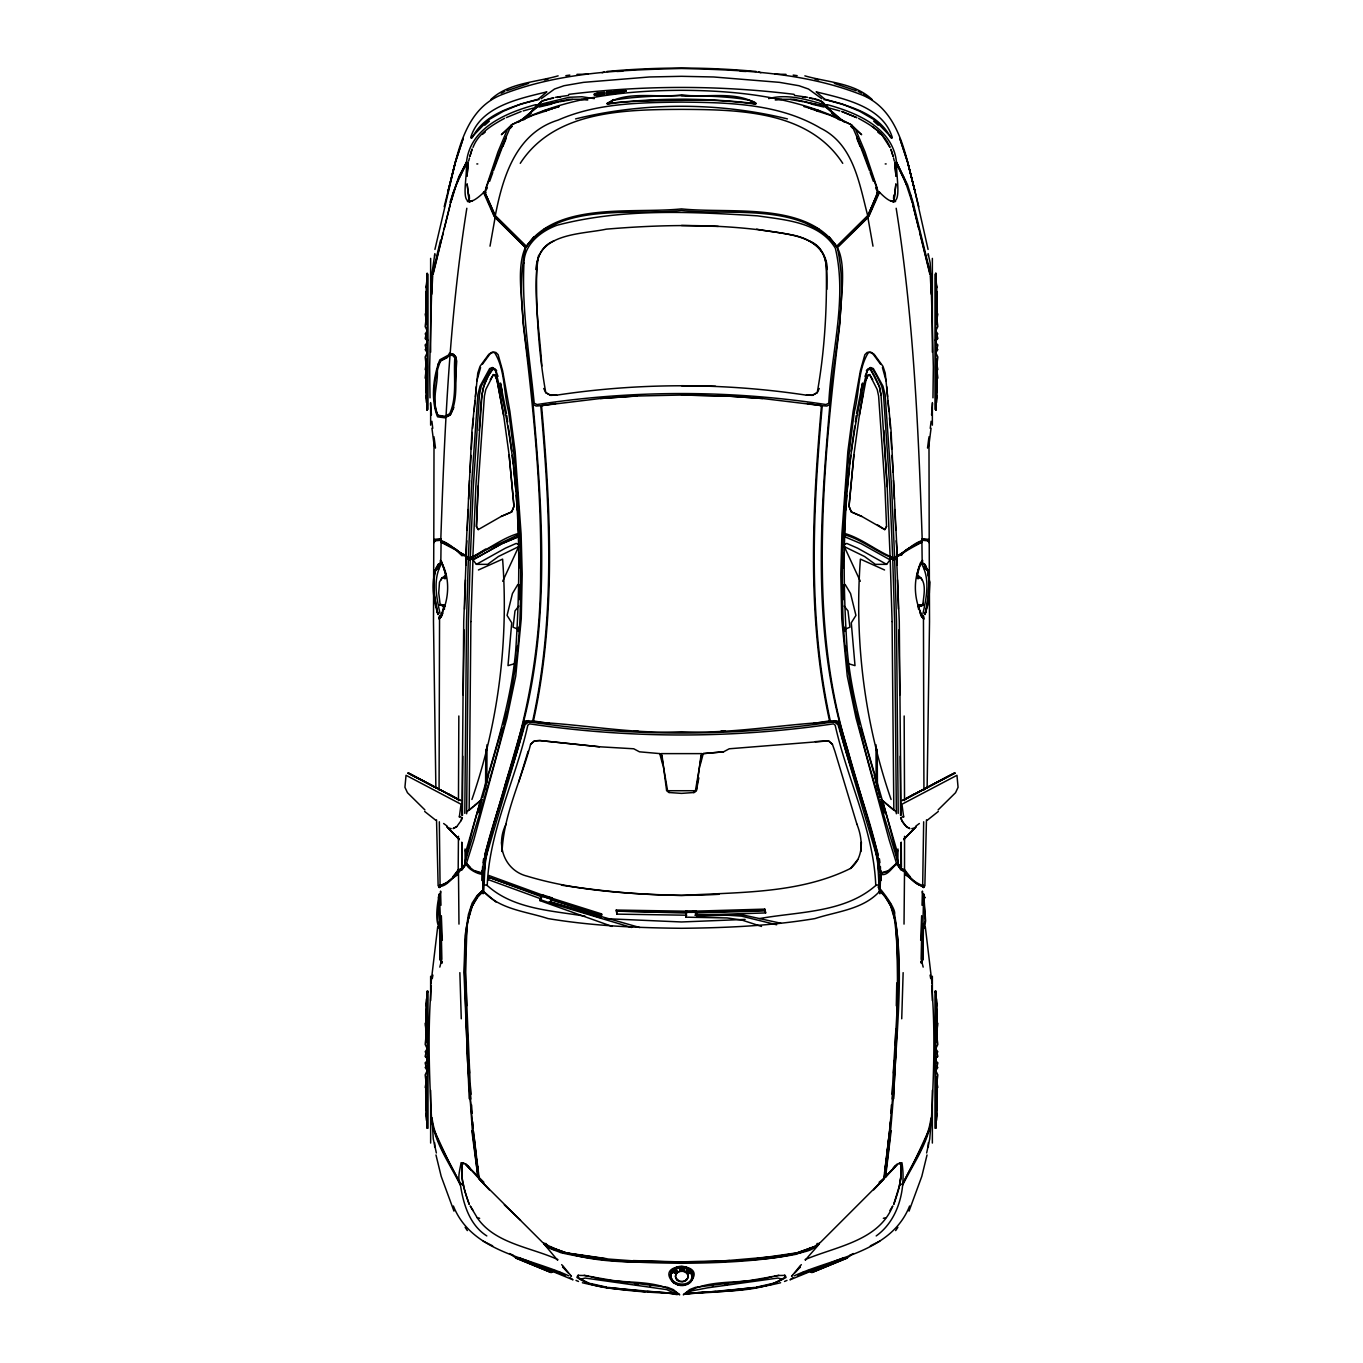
<?xml version="1.0" encoding="UTF-8"?>
<svg xmlns="http://www.w3.org/2000/svg" width="1363" height="1363" viewBox="0 0 1363 1363"><rect width="100%" height="100%" fill="white"/><g stroke="black" fill="none" stroke-linecap="round" stroke-linejoin="round"><path stroke-width="1.5" d="M427.164 338.314L427.164 410.331L427.164 407.06M427.164 345.231L427.164 283.862M427.164 279.466L427.164 273.333L427.164 276.178M427.164 1056.206L427.164 1128.223L427.164 1127.286M427.164 1063.106L427.164 1001.737M427.164 997.358L427.164 991.208L427.164 994.053M427.999 274.167C427.999 314.154 427.999 369.697 427.999 409.377M427.999 992.043L428.016 991.088L428.016 1128.24M597.522 94.831L597.505 94.081C590.23 96.637 598.442 92.752 601.628 93.655L601.611 92.752L597.284 93.195L597.352 94.78L601.73 94.388L601.611 92.752M904.555 836.303L904.521 869.73C907.264 876.801 915.306 882.713 922.564 885.575C920.809 887.364 926.925 886.563 923.262 885.269M935.001 409.377C935.001 369.237 935.001 314.308 935.001 274.167M935.836 288.939L935.836 279.636M935.836 1127.099L935.836 1121.953M935.836 1121.8L935.836 1056.206M935.836 1006.831L935.836 991.088L935.836 997.358M935.836 399.768L935.836 410.331L935.836 338.314M935.836 283.76L935.836 273.213L935.836 279.466M935.836 1127.286L935.836 1128.223L935.836 1125.259M427.249 337.922L427.249 345.623L427.283 340.682L426.227 339.762L427.812 340.188L425.12 338.603L425.955 335.145M434.03 436.807L433.792 541.554L434.627 539.339L440.709 538.777M440.01 929.362L440.181 959.535L439.414 895.304C437.864 899.069 434.013 922.87 440.198 928.612L439.278 894.111L439.073 901.948M609.363 91.764C615.923 91.185 609.942 91.985 610.811 93.127C605.121 97.386 606.484 88.748 609.278 92.854M674.992 1268.357C681.176 1263.109 695.113 1268.493 692.046 1277.761C696.169 1263.007 666.848 1263.058 670.954 1277.761C667.683 1265.971 687.906 1262.785 692.046 1272.684A10.291 8.348 0.1 0 1 692.046 1278.017M690.462 1270.009L684.925 1267.147M776.654 924.778L741.54 916.14L726.803 915.152L696.68 916.328L696.289 910.808L685.879 910.944L685.998 917.18L727.109 917.929L741.864 920.059L761.525 926.448M426.142 315.637L426.875 298.923L425.716 324.701M425.716 1038.538L426.875 1016.798L425.716 1042.576M458.462 800.677L458.837 715.984M462.739 756.209L462.449 815.5M483.644 892.765L485.364 859.167L524.942 724.826L528.793 721.76C629.825 736.804 733.175 736.804 834.207 721.76L838.058 724.826L877.636 859.167L879.356 892.765M597.284 93.979L601.611 93.519M594.37 95.444L594.353 94.064L601.611 93.297L601.73 94.388M678.093 1266.891L674.992 1268.101L670.954 1272.684M936.858 367.908L936.125 384.622L937.284 358.844M936.858 1085.783L936.125 1102.514L937.284 1076.736M426.142 1033.529L426.415 1022.369M466.385 855.487L466.419 851.313M466.64 813.762L468.378 621.545L470.235 559.75L472.995 558.932L465.686 556.325L471.956 430.384L477.783 373.07L480.032 366.323L488.84 354.278L491.839 352.336L494.565 352.54C505.281 369.407 503.475 392.34 508.552 411.387C518.281 479.98 522.472 549.459 519.95 618.717C516.27 702.814 488.329 783.282 464.749 863.324L466.333 863.835L473.813 839.949L506.951 718.097L515.742 676.065L521.262 618.717L522.199 574.113L521.109 534.057L515.146 451.46L509.881 411.302L502.64 370.855L498.142 354.704L495.859 352.421L492.997 352.182L490.067 353.852L482.502 364.125M483.115 891.709C483.184 833.509 511.841 780.079 524.193 723.992L525.862 721.913C577.06 722.986 629.467 734.436 681.5 731.727C734.299 734.231 787.337 723.191 839.387 721.64L878.351 855.01M486.812 782.788L487.017 744.726M631.614 927.487L550.413 903.158L551.879 897.791L541.997 894.741L540.004 899.546L540.021 900.653L612.106 926.431M923.927 790.097L923.45 616.076M452.823 876.801L457.832 870.446L462.227 868.913L461.767 842.164M461.972 815.347L463.727 621.545L466.828 540.77M462.244 842.981L462.057 868.367L458.479 869.73L453.129 877.448L446.434 882.798L440.436 885.575C442.191 887.364 436.075 886.563 439.738 885.269M485.535 789.501L485.841 749.258M604.695 93.877C584.966 95.189 604.746 97.216 604.644 92.599C602.48 91.713 588.492 94.354 597.352 94.78M910.177 876.801L905.168 870.446L900.773 868.913L901.42 866.919L897.859 863.648L897.961 848.979M898.2 813.353L896.496 621.545L894.69 559.682L890.005 558.932L897.314 556.325L891.044 430.384L885.217 373.07L882.968 366.323L874.16 354.278L871.161 352.336L868.435 352.54C857.719 369.407 859.525 392.34 854.448 411.387C844.719 479.98 840.528 549.459 843.05 618.717C846.73 702.814 874.671 783.282 898.251 863.324L896.667 863.835L889.187 839.949L856.049 718.097L847.258 676.065L841.738 618.717L840.801 574.113L841.891 534.057L847.854 451.46L853.119 411.302L860.36 370.855L864.858 354.704L867.141 352.421L870.003 352.182L872.933 353.852L880.498 364.125M426.636 395.696L427.096 406.975L426.261 395.73M426.636 1113.571L427.096 1124.85L426.261 1113.605M688.945 1271.849L686.594 1272.02L688.536 1269.737M904.027 924.114L904.521 871.417L900.773 869.321L896.547 863.375L887.194 871.604L880.737 873.444L879.885 893.787M936.125 403.38L935.904 406.975L936.739 395.73M936.125 1121.272L935.904 1124.85L936.739 1113.605M901.25 1173.901L900.994 1164.769L899.393 1162.826L900.398 1163.048C903.277 1176.916 898.353 1191.483 893.719 1204.466L899.529 1185.435L901.25 1173.901L899.529 1185.435L899.784 1184.021M923.671 821.787L922.666 885.95L924.864 885.797L926.465 819.862M426.142 367.908L426.875 384.622L425.716 358.844M450.011 202.201L459.007 176.406L466.521 162.112L468.276 162.64L467.015 176.031L468.276 162.64L466.282 163.56L459.058 177.514L452.891 193.546L432.003 277.507L429.652 366.92L430.027 397.843M426.142 1085.783L426.875 1102.514L425.716 1076.736M463.216 694.994L464.101 629.945M470.899 621.545L469.162 810.15L473.046 806.794M937.284 324.701L936.125 298.923L936.858 315.637M937.284 1042.576L936.125 1016.798L937.284 1038.538M427.096 298.94L426.875 306.641M427.096 1016.832L426.875 1024.533M483.115 893.787L482.553 866.698M681.483 1269.106L680.853 1268.169L680.75 1270.623A7.105 5.946 0 0 0 680.154 1270.64L680.12 1268.476M680.137 1268.561C680.972 1265.545 682.13 1272.275 682.471 1267.931M935.904 384.587L936.125 376.904M935.904 1102.48L936.125 1094.779M426.278 314.717L427.283 301.683M426.261 1034.364L427.283 1019.558M804.971 102.072L828.125 107.098L825.586 107.013C824.888 100.061 814.767 99.022 809.264 97.676M927.607 571.557L927.624 569.819L929.651 582.171L929.327 592.82L927.828 605.053L925 614.474L927.198 605.138L929.072 582.171L927.624 569.819L924.25 563.856L926.056 567.366L924.199 567.349M936.739 367.056L935.717 381.861M936.739 1084.948L935.717 1099.754M927.13 788.138L929.515 621.767L929.225 543.121L928.373 540.855L922.308 540.293M894.963 1166.046L892.952 1168.67L897.093 1164.172L884.979 1177.564L885.098 1170.817M895.832 1028.724L895.218 1045.506M896.309 1005.826L896.769 982.927M923.927 901.948L923.722 894.111L925.613 920.792L924.813 926.465L922.853 928.867L923.603 894.145L924.727 897.876L923.501 894.622L925.187 920.604L922.853 928.867L924.813 926.465M440.794 563.754L441.101 541.52L456.435 549.596L462.347 555.218L466.47 556.394L465.652 557.944L470.235 559.75L465.976 557.382L466.47 556.394M922.802 924.046L922.547 960.08L921.371 963.317M439.55 616.076L439.073 790.097M834.36 720.618L838.807 723.992C851.159 780.079 879.817 833.509 879.885 891.709M922.7 959.961L923.501 926.261M440.675 948.512L440.385 933.434M481.803 880.498L482.059 870.633M550.413 903.158L551.879 897.791M585.034 916.175C551.828 910.603 513.374 909.24 487.238 885.473C489.334 830.05 515.913 778.955 527.805 725.252L529.508 723.838C630.098 738.695 732.902 738.695 833.492 723.838L835.195 725.252C847.087 778.955 873.666 830.05 875.762 885.473C844.532 912.971 798.514 911.557 759.753 918.543M921.899 924.012L921.132 959.075L923.177 967.117M440.522 893.106L440.59 891.078L440.965 905.288M616.042 93.502L613.077 93.212L621.698 93.161L626.06 90.64L613.214 91.508M681.704 1269.549L680.853 1267.743A9.899 8.263 0 0 0 680.137 1267.777L679.933 1269.822M464.596 609.04L465.464 579.871M465.907 565.287L466.146 556.956M470.916 621.545L472.961 559.341L468.599 558.711L465.993 556.905L466.197 555.337C457.031 552.458 450.523 544.297 441.118 541.094M614.645 91.406L626.043 91.1M623.112 91.304L626.06 90.64L621.698 92.701L610.675 93.348L613.111 93.672M901.727 1018.791L903.141 972.654M932.974 397.843L933.348 366.92L930.997 277.507L910.109 193.546M923.586 895.304L923.603 894.145L924.727 897.876M606.688 94.064L606.688 91.951M621.698 92.701L618.768 93.178L623.13 90.827M936.364 287.849L935.904 276.57L937.284 310.1M936.364 1005.741L935.904 994.462L936.739 1005.707M430.929 299.979L431.832 274.27L434.882 253.62M609.142 93.911L610.845 92.258M921.661 915.697L920.689 940.197M922.035 905.288L922.41 891.078L922.478 893.106M426.346 316.472L426.415 314.597M426.346 1034.364L426.994 1029.15M680.052 1270.299L680.103 1268.817M680.12 1268.919L680.086 1267.334M682.522 1268.578C682.13 1272.548 680.29 1266.653 680.801 1270.163A7.105 5.946 0 0 0 680.154 1270.214L680.035 1270.657M936.585 368.947L936.654 367.073M936.585 1086.839L936.654 1084.965M478.123 486.114L476.454 526.442L478.209 529.611L501.209 516.441L511.721 511.892L513.97 506.32L509.098 454.731L503.646 415.391L496.984 380.021L494.922 375.046L493.389 374.638L485.807 389.494L484.41 395.952L478.123 486.114L476.454 526.442L478.209 529.611M897.587 850.427L897.297 852.045L882.696 801.648L880.873 799.57L896.292 811.905M467.27 530.377L468.173 509.558M468.616 499.165L469.519 480.423M517.719 518.519L518.639 533.376C500.971 538.249 484.24 552.731 468.361 558.131L471.428 486.676L477.834 394.861L480.066 386.104L489.658 368.572L492.401 367.482L495.025 369.237C520.206 460.149 521.944 557.024 515.708 650.747C509.132 723.719 479.077 792.193 464.749 863.324M518.468 546.733L498.466 556.479L487.647 564.35L476.369 564.35L471.871 558.37L472.859 557.007L475.84 486.693L481.957 395.168L483.609 386.564L488.363 375.898L492.247 369.85L494.36 369.152L496.677 370.787L494.377 369.152M540.021 900.653L541.997 894.741M681.381 1269.958L680.801 1268.663L680.256 1270.214M937.045 335.145L937.88 338.603L935.188 340.188L936.773 339.762L935.717 340.682L935.751 345.623L935.751 337.922M426.415 304.494L426.176 308.089L425.767 305.823M426.875 376.904L427.096 384.587M426.875 1094.779L427.096 1102.48M549.255 901.625L601.1 917.827L601.543 913.909L546.648 896.581M936.125 306.641L935.904 298.94M936.585 379.05L936.824 375.455L937.233 377.721M922.615 933.434L922.325 948.512M936.125 1024.533L935.904 1016.832M936.585 1096.942L936.824 1093.347L937.233 1095.613M438.818 568.814L435.921 568.78C431.986 583.841 434.678 599.703 438 614.474C433.485 600.044 430.861 583.347 435.921 568.78L438.579 563.89M431.764 294.204L432.667 276.178M756.686 229.154C780.096 234.215 823.422 232.869 826.217 265.393C827.256 307.68 824.632 351.415 817.238 392.646L812.416 395.304L806.436 395.185C723.736 382.628 639.264 382.662 556.564 395.168L550.584 395.304L545.762 392.646C538.385 351.501 535.744 307.595 536.766 265.393C539.578 232.852 582.904 234.215 606.314 229.154C668.534 223.924 731.761 223.259 793.266 235.186C810.712 238.661 827.545 250.162 827.154 269.533M506.15 824.087C495.365 844.276 504.054 870.463 527.26 876.205C577.128 891.249 629.723 893.889 681.5 895.508C738.03 892.015 798.701 894.128 850.512 868.452C864.125 857.395 862.847 838.841 856.85 824.087M430.981 297.066L432.122 275.258L440.539 240.331M544.723 895.917L489.01 875.54L488.244 879.612L541.486 899.052M860.922 851.551L861.399 842.266M425.716 310.1L427.096 276.57L426.261 287.814M426.636 1005.741L427.096 994.462L426.261 1005.707M925.341 567.451C923.552 559.392 920.724 565.645 922.547 561.249L920.741 562.272L918.781 567.468L916.941 574.999L917.759 578.611M427.283 405.561L427.147 403.346M427.283 1123.436L427.147 1121.238M935.853 280.199L935.904 279.108L936.739 287.814M935.853 998.074L935.717 995.876M469.996 472.075L470.985 455.395M471.342 449.143L472.314 432.463M685.998 917.18L685.879 910.944M501.601 842.266L502.078 851.551C503.646 814.699 521.279 779.806 530.616 744.249L534.5 740.859L539.935 740.552L599.413 746.771L633.727 748.781L639.451 751.814L659.743 753.603L662.043 755.613L666.575 790.301L669.08 792.516L681.5 793.385L693.92 792.516L696.425 790.301L700.957 755.596L703.257 753.603L723.549 751.814L729.273 748.781L828.5 740.859L832.401 744.249L834.889 751.286L856.867 824.087M896.173 540.77L897.314 556.325L894.401 558.711C877.755 552.901 862.796 540.038 845.247 534.978L844.361 533.376L845.281 518.519M845.793 510.018L846.713 495.161M893.532 198.725L893.753 195.182M892.186 1099.038C893.889 1038.606 902.936 977.254 894.162 917.095C892.833 907.741 886.086 895.184 879.356 891.589C862.813 909.564 836.933 911.387 814.972 918.577C770.862 925.92 726.155 927.862 681.5 928.288C636.845 927.845 592.138 925.92 548.011 918.577C526.05 911.387 500.187 909.564 483.644 891.589C466.572 904.231 466.879 928.544 465.447 947.932C465.43 1025.01 468.259 1102.394 478.89 1178.825L542.764 1242.596L547.943 1246.481L566.412 1253.125L606.671 1258.935L633.505 1260.894L681.5 1262.206L716.921 1261.491L777.149 1256.311L796.588 1253.125L816.233 1245.901L815.057 1246.481M893.77 1098.663C895.304 1037.482 904.981 975.158 894.554 914.386C897.416 905.799 859.184 863.972 890.618 903.908C903.345 940.606 896.667 980.508 897.229 1018.451C895.287 1071.608 892.595 1124.867 884.979 1177.564L891.283 1170.391M426.636 289.092L427.283 278.648M426.636 1006.984L427.283 996.54M935.717 404.896L936.245 396.531M935.717 1122.771L936.364 1112.344M889.937 1128.223L890.329 1121.868M890.874 1113.384L891.419 1104.899M892.101 1094.285L892.782 1083.687M893.447 1073.073L894.264 1060.346M426.636 287.849L426.875 277.217M935.768 405.458L936.364 395.696M935.768 1123.351L936.364 1113.571M437.233 368.896C438.716 383.957 430.333 402.289 438.358 416.056L445.514 417.01L450.574 414.437L453.896 407.401M454.952 387.501L456.724 361.195L455.736 356.85L453.351 354.039L449.347 353.29L448.802 354.908L439.857 359.781C433.178 376.29 430.691 400.058 437.557 416.822L444.781 417.811L450.097 415.153C459.024 398.405 454.526 375.728 456.009 357.362L453.828 354.806L449.977 354.09L449.534 355.675L440.794 360.462C433.894 376.239 431.85 399.035 437.744 415.272L444.832 416.226L449.654 413.722C457.406 397.246 453.402 375.643 454.833 357.856L452.891 355.573L449.211 354.891L447.183 357.651L440.334 361.161L437.915 364.466M425.955 291.648L425.716 311.65M437.659 567.451L440.505 562.05L441.288 563.669L440.453 561.249L441.339 561.198L446.059 574.999L441.748 578.168L439.482 582.205L438.733 592.939L440.062 603.877L444.951 606.688L443.963 604.882L438.988 605.189L444.798 605.359M425.955 1009.54L425.716 1029.525M937.045 391.897L937.284 371.895M937.045 1109.772L937.284 1089.787M427.096 406.975L427.147 406.072M427.096 1124.85L427.147 1123.964M936.125 277.217L935.904 276.57M935.853 995.348L935.904 994.462M427.096 377.977L427.147 377.108M427.096 1095.852L427.147 1095M935.853 306.436L935.904 305.568M931.559 414.965L932.496 403.38M935.853 1024.329L935.904 1023.46M430.912 983.899L437.659 927.079M516.918 650.526L517.241 646.283M518.315 631.444L518.639 627.201M426.415 998.909L425.716 1026.56M936.585 402.528L937.284 374.876M936.585 1120.403L937.284 1092.751M426.006 292.738L425.716 313.081M425.716 1014.225L426.006 1010.63M935.717 277.984L935.751 279.296L935.853 277.473M936.994 390.789L937.284 387.211M936.994 1108.681L937.284 1088.355M479.129 430.384C481.48 409.99 478.498 387.058 492.247 369.85M876.188 1235.934C898.473 1220.038 906.174 1188.672 901.931 1162.707L898.013 1163.968L885.558 1177.104L891.163 1130.643M426.415 287.354L426.994 281.834M426.415 1005.247L426.994 999.709M438.273 897.876L439.278 894.111L437.813 920.604L440.147 928.867L438.187 926.465M817.238 1243.363C814.273 1251.609 802.926 1251.268 795.958 1254.318C758.237 1261.422 719.8 1262.99 681.5 1263.28C641.121 1262.734 600.299 1261.763 560.789 1252.682C554.997 1249.99 547.5 1248.917 543.837 1243.295C593.484 1270.333 661.055 1259.616 716.103 1262.104C748.934 1259.156 783.929 1260.758 814.631 1247.06C828.653 1234.81 806.3 1258.117 805.414 1260.23M936.585 396.19L936.006 401.71M936.585 1114.065L936.006 1119.602M931.679 985.773C935.342 1029.491 933.825 1073.55 931.525 1117.319L929.736 1138.838L926.636 1152.979M472.62 428.272L473.557 417.742M474.12 411.439L475.057 400.909M475.431 396.701L476.334 386.598M484.649 855.01L523.613 721.64C549.732 618.836 542.474 511.142 533.257 406.566C530.02 353.92 513.834 299.468 525.811 247.282C560.84 201.554 631.376 215.933 681.5 210.481C731.624 215.933 802.16 201.554 837.189 247.282C849.132 298.77 833.185 352.557 829.965 404.504L826.898 406.038L821.463 405.68C812.178 510.307 806.862 617.541 829.539 720.857L836.814 720.84L839.812 723.276M426.38 313.269L427.283 303.438M426.38 1031.144L427.283 1021.313M461.682 1168.244L462.602 1163.048L463.607 1162.826L462.602 1163.048C459.723 1176.916 464.647 1191.483 469.281 1204.466C464.732 1191.466 459.74 1176.933 462.602 1163.048M688.434 1272.292L687.156 1271.372L688.383 1269.617M935.717 380.107L936.62 370.276M935.717 1097.999L936.62 1088.168M466.947 928.629L465.43 972.211L470.814 1099.038M601.1 917.827L601.543 913.909L601.27 915.697L551.981 900.227M675.179 1272.735L676.304 1271.56L675.741 1272.786A6.219 5.196 0 0 0 675.366 1273.263C671.09 1271.662 674.242 1272.412 674.668 1271.015M847.053 490.953L849.456 467.986M849.882 463.812L850.751 455.463M853.902 454.731L849.03 506.32L851.279 511.909L861.791 516.441L884.791 529.611L886.546 526.442L884.877 486.114L878.607 395.952L877.193 389.494L869.611 374.638L868.078 375.046L866.016 380.021L859.354 415.391L853.902 454.714L849.03 506.32L851.279 511.892L861.791 516.441M536.085 107.37L536.358 104.781M889.545 1131.358L883.769 1179.063L820.236 1242.596L815.585 1246.259L796.929 1252.836L756.55 1258.645M922.121 957.047L922.461 952.941M829.965 404.504L829.743 406.566C820.526 511.142 813.268 618.836 839.387 721.64L838.552 721.828M920.638 606.296L919.804 604.882L918.049 606.688L924.012 605.189L918.202 605.359L918.526 609.261M885.558 1166.762L886.478 1158.652M886.938 1154.597L887.637 1148.515M888.318 1142.433L889.017 1136.333M923.262 603.434L921.609 605.496L918.986 605.359C917.469 607.881 924.37 622.278 923.347 615.701M436.535 819.862L438.136 885.797C450.471 884.059 458.701 871.809 466.453 863.375C469.741 868.367 477.289 873.615 482.093 872.865C485.79 841.653 498.245 812.212 505.997 781.902C528.111 714.672 540.719 644.563 540.617 573.67C541.929 489.913 533.189 406.481 523.102 323.457C522.625 299.553 515.878 267.506 525.743 246.771M431.321 985.773C427.658 1029.491 429.175 1073.55 431.475 1117.319L432.037 1118.035C435.018 1142.194 450.318 1162.418 460.319 1184.038C463.13 1203.41 469.281 1224.809 486.812 1235.934M814.563 1247.605L819.112 1243.823M930.248 428.357L931.099 421.269M922.938 603.877C923.807 594.489 927.556 580.127 916.941 574.999M425.12 378.164L425.716 373.445M425.716 1091.32L426.994 1126.145M514.107 673.169L514.618 669.046M937.284 1027.992L937.88 1023.255M931.065 428.255L928.799 445.871M483.064 862.762L483.575 858.809M927.522 448.086L928.731 438.682M425.716 374.876L426.415 402.528M425.716 1092.751L426.415 1120.403M937.284 308.668L936.006 275.292M937.284 1026.56L936.585 998.909M426.415 1032.37L425.171 1044.433L426.789 1047.823M459.314 817.136L461.052 804.238L406.038 775.291L404.93 787.303L407.452 792.704L424.898 809.912M837.257 246.771L868.981 216.053L879.544 192.268L877.653 192.115L875.625 187.787M425.716 371.895L425.955 391.897M425.716 1089.787L425.955 1109.772M937.284 311.65L937.045 291.648M937.284 1029.525L937.045 1009.54M558.029 102.072L534.875 107.098L537.414 107.013L537.721 104.9L542.457 100.726L553.736 97.676M851.262 451.272L854.754 426.125M855.351 421.934L856.22 415.647M425.716 370.463L426.994 408.253M425.716 1088.355L426.006 1108.681M937.284 313.081L936.994 292.738M922.206 563.754L921.899 541.52L906.565 549.596L900.653 555.218L896.53 556.394L899.273 621.545L901.028 815.347M937.284 1030.956L936.006 993.167M894.111 200.088L895.9 183.852L893.855 201.605L890.482 200.565L893.481 201.945L894.111 200.088L893.481 201.945M438.801 567.349L436.944 567.366L438.75 563.856L437.387 566.344C440.726 565.628 436.075 565.952 436.109 568.354L438.818 568.388L435.376 569.819L433.962 576.021L433.792 592.803L438 614.474L438.068 612.958M884.655 1172.555C894.963 1091.882 900.193 1009.898 896.053 928.629M466.828 208.266C449.33 318.124 444.577 429.515 440.76 540.549C450.778 543.581 457.406 552.543 466.487 555.917L465.686 556.325M884.962 1170.204L887.228 1155.807L884.11 1178.825L873.649 1189.865M488.244 879.612L489.01 875.54M692.097 1275.683C691.637 1289.824 664.667 1284.593 672.317 1271.338M930.963 1118.052C927.964 1142.211 912.682 1162.418 902.681 1184.038L899.648 1184.345M931.423 1118.802C928.339 1143.148 913.159 1163.678 902.596 1185.248M490.016 246.175L495.229 216.853L484.138 192.081C455.889 219.017 467.867 180.563 466.282 163.56L468.276 162.64M859.354 415.391L863.256 392.765M425.716 362.882L426.994 389.409M432.292 978.515L432.906 975.107M425.716 1080.774L426.994 1107.301M937.284 320.663L936.006 294.135M425.171 369.629L425.716 366.63M443.043 613.009L440.198 618.086L439.193 618.103L439.653 615.701M444.474 609.261L444.014 605.359L442.191 605.104L442.362 606.296M425.171 1087.504L425.716 1084.522M872.984 246.175L867.771 216.853L877.653 192.115L879.544 192.268C906.191 219.562 895.593 178.877 896.718 163.56L894.724 162.64L895.968 176.048L894.724 162.64L896.479 162.112L907.571 184.823L912.989 202.201L930.878 275.258L932.071 299.979M937.284 316.915L937.829 313.916M937.284 1034.79L936.006 1012.028M426.994 294.135L425.716 320.663M425.767 377.721L426.176 375.455L426.415 379.05M553.872 240.927C541.69 245.647 536.903 257.471 535.846 269.533M538.624 255.341C532.337 291.972 539.578 329.369 541.81 366.068M426.994 1012.028L425.716 1034.79M425.767 1095.613L426.176 1093.347L426.415 1096.942M937.233 305.823L936.824 308.089L936.585 304.494M936.006 389.409L937.284 362.882M937.233 1023.715L936.858 1033.529M936.006 1107.301L937.284 1080.774M836.882 246.805L867.635 216.274L878.317 191.962L863.188 151.532L851.705 124.953C799.621 97.352 739.615 90.503 681.5 90.316C623.385 90.503 563.379 97.352 511.295 124.953L499.812 151.532L484.683 191.962L495.365 216.274L526.118 246.805M696.425 790.301L693.92 792.516L696.425 790.301L698.844 777.864M856.509 413.551L862.575 383.037L860.939 390.687M924.012 895.218L924.318 896.275M426.994 275.292L425.716 308.668M426.994 993.167L425.716 1030.956M936.006 408.253L937.284 370.463M936.006 1126.145L937.284 1091.32M476.863 380.907L480.577 367.516M670.886 1275.598C671.789 1266.755 684.601 1264.949 690.087 1270.742M426.875 280.165L427.283 277.984M426.875 998.04L427.283 995.876M440.709 563.754L441.084 561.965M928.084 249.446L914.829 190.684C905.356 155.109 899.512 108.324 859.44 93.996C802.909 72.239 741.353 69.956 681.5 68.491C621.647 69.956 560.091 72.239 503.56 93.996C463.488 108.324 457.644 155.109 448.171 190.684L455.344 162.606L463.164 138.498L455.378 162.129L434.916 249.446M923.296 928.919L924.353 926.363M528.64 720.618L523.613 721.64L532.712 720.857C555.388 617.541 550.09 510.307 540.77 405.697L600.367 398.507L637.237 395.986M533.461 720.857C556.138 617.541 550.822 510.307 541.537 405.68L536.102 406.038L533.035 404.504M440.539 952.941L440.879 957.047M801.342 1264.643L799.638 1266.5L800.405 1267.437M434.916 571.506L435.376 569.819L435.393 571.557M890.005 558.932L892.697 557.808L889.681 486.676L883.548 394.946L881.742 386.24L876.528 375.302L872.49 369.015L870.003 367.976L867.55 369.629C843.305 460.711 840.767 557.075 847.292 650.747C853.868 723.719 883.923 792.193 898.251 863.324M505.588 715.762L506.559 711.639M433.161 274.116L443.162 233.039M927.027 1154.972L921.814 1176.337L909.036 1211.128M444.185 228.95L450.318 204.365M533.819 236.889L526.408 246.362L495.297 215.61C502.743 177.003 515.981 133.012 558.114 120.097C596.807 103.043 639.963 102.617 681.5 102.106C728.711 102.549 778.835 103.418 820.645 128.224C853.647 144.376 859.32 183.715 867.703 215.61L836.592 246.362L829.181 236.906M444.185 206.75L455.378 162.129M928.084 571.506L927.624 569.819L929.498 582.154L929.208 592.803L925 614.474L924.932 612.958M439.823 967.117L441.868 959.075L441.101 924.012M468.668 161.09L469.468 158.006M486.012 187.668L497.955 151.957L506.832 130.797M922.887 613.861C926.448 597.795 930.316 579.054 921.644 563.992M471.922 799.485C498.568 722.356 508.672 640.508 502.606 559.12L478.43 569.973M482.672 797.508L488.653 774.883M700.446 764.132L703.24 753.603L723.549 751.831M426.994 331.175L425.171 333.969L426.789 335.23M426.994 1049.067L425.171 1051.844L426.789 1053.105M936.006 352.37L937.829 349.575L936.211 348.315M936.006 1070.245L937.829 1067.468L936.211 1066.207M466.708 811.905L482.127 799.57L480.304 801.648L465.703 852.045L465.413 850.427M468.668 918.304L472.314 906.02L477.152 897.893M880.447 866.698L880.447 872.456C876.63 835.962 857.719 790.131 847.956 751.047C830.186 693.614 823.218 633.625 822.383 573.67C821.071 489.913 829.811 406.481 839.898 323.457C840.272 300.661 847.07 266.228 837.41 247.674L868.095 217.433L878.862 192.081M441.288 579.837L441.748 578.168L446.263 577.963L446.059 574.999M478.481 812.706L481.616 801.444M682.403 1267.982L682.761 1267.3A9.899 8.263 0 0 1 683.476 1267.334L683.476 1270.214A7.105 5.946 0 0 0 682.863 1270.18L682.573 1268.135M489.198 772.821L502.027 727.927M453.436 193.205L450.812 202.32L456.196 185.129L466.521 162.112C470.15 127.594 506.491 112.669 535.71 104.661M607.847 104.014C617.405 97.063 614.083 99.158 607.625 103.792L606.961 103.537C628.053 90.401 657.665 98.272 681.5 94.967C705.335 98.272 734.947 90.401 756.039 103.537L755.477 104.099C706.375 97.557 655.654 99.107 606.961 103.537L607.847 104.014L609.994 101.629M503.203 723.872L504.991 717.79M518.707 782.072L528.111 751.286M925.153 613.878L926.176 610.658M922.495 562.05C920.996 559.614 917.146 574.044 917.333 578.048L918.338 578.696M682.403 1267.539L682.147 1269.089M489.658 181.313L492.81 172.42M493.44 170.648L506.218 136.675M681.091 1269.021C681.977 1273.877 682.624 1265.171 683.579 1268.561M682.233 1270.384L682.488 1269.277M434.167 542.133L435.001 539.884M434.167 542.559L435.001 540.31L441.067 539.322M891.93 137.919L892.186 137.203C882.628 106.348 843.765 98.647 816.147 91.866L824.802 99.209L842.198 103.997L859.508 111.187L874.484 119.893L891.93 137.919L890.703 136.539M897.007 556.905L896.513 555.917C905.594 552.543 912.222 543.581 922.24 540.549C918.423 429.515 913.67 318.124 896.173 208.266M439.925 885.439C436.961 887.074 440.249 888.676 440.096 886.563C450.523 884.86 453.743 873.07 462.227 869.321M929.668 1128.445L913.687 1163.184M502.913 146.403L506.065 138.685M866.016 380.021L868.078 375.046L869.611 374.638L872.729 379.561M682.403 1269.941L682.693 1268.851L682.88 1270.18M864.994 376.358L867.975 369.237L870.599 367.482L873.342 368.572L882.934 386.104L885.166 394.861L891.572 486.676L894.639 558.131C878.76 552.731 862.029 538.249 844.361 533.376M435.24 570.381L435.921 568.78M472.211 137.799C484.223 113.504 514.26 105.581 538.555 99.533L539.049 99.686M456.775 826.591L453.112 828.585L456.775 826.608L461.171 820.526L462.347 817.885L459.365 816.301M461.171 820.543L461.716 817.664M682.25 1268.851L682.982 1268.169A7.394 6.185 0 0 1 683.544 1268.203M487.375 187.787L484.768 192.456L486.097 192.319L484.683 191.962L495.297 215.61M502.691 581.268L518.519 547.006M457.849 872.32L458.735 870.787M901.676 553.344L900.653 554.741M819.265 388.472L817.238 392.646L812.416 395.304L806.436 395.168M687.156 1271.338L686.594 1272.02M909.615 1205.999C891.266 1252.341 834.292 1257.538 794.186 1275.853M882.696 801.648L881.18 799.28L888.676 805.703M923.688 1142.961L902.681 1184.021M904.828 871.11L904.521 869.73L900.943 868.367L900.756 842.981M461.614 554.434L462.074 555.797L456.145 550.192L440.726 542.082M459.706 176.969L466.947 162.81M473.012 147.391C478.396 133.25 491.89 125.226 504.531 118.342M671.26 1273.655L674.004 1269.617M682.59 1269.498L682.573 1267.692M441.356 563.992C432.684 579.054 436.552 597.795 440.113 613.861M683.97 1294.322C708.641 1276.927 743.891 1285.769 772.242 1276.501M886.546 526.442L884.791 529.611L877.533 524.874M517.753 534.978L518.775 536.562L501.805 543.735L472.774 559.92L471.956 558.37L484.666 550.567L517.753 534.978L518.639 533.376M682.642 1268.8L682.897 1270.401M438.682 896.275L438.988 895.218M517.821 584.506L512.437 593.552L507.07 615.412L511.721 622.806L507.99 665.638L515.163 663.508M896.07 162.81L906.804 185.129L896.479 162.112C892.85 127.594 856.509 112.669 827.29 104.661M867.703 215.61L878.317 191.962L876.903 192.319L878.232 192.439M844.532 546.733L864.534 556.479L875.353 564.35L886.631 564.35L891.129 558.37L890.141 557.007L894.639 558.131M544.808 110.778L543.258 110.948L559.051 106.587L543.854 111.187M440.505 562.05L441.05 561.164M472.297 136.539L471.394 138.004L470.814 137.203C480.372 106.348 519.235 98.647 546.853 91.866L538.198 99.209L520.802 103.997L503.492 111.187L488.516 119.893L471.07 137.919M889.903 1210.583L892.765 1205.999C878.709 1241.08 835.928 1246.464 805.107 1259.599M436.364 1152.979L433.264 1138.838L432.037 1118.052M462.04 869.901L466.453 863.375M490.271 379.561L493.389 374.638L494.922 375.046L496.984 380.021L503.646 415.391M845.247 534.978L844.225 536.562L861.195 543.735L890.226 559.92L892.101 621.545M511.074 127.679L511.755 126.606M435.649 570.416L437.642 567.366L439.022 567.349L437.949 566.344M922.7 560.363C911.864 577.691 913.653 601.986 924.012 619.006M895.661 1230.602L897.876 1227.296M439.346 886.291L439.738 885.711C436.518 887.603 442.907 887.364 440.062 885.013L439.329 821.787M427.283 342.863L425.12 344.924L425.955 348.4M458.172 871.11L458.445 836.303M426.789 353.613L425.171 356.987L426.994 372.269M936.211 329.931L937.829 326.558L936.006 311.275M426.789 1071.505L425.171 1074.879L426.994 1090.161M936.211 1047.823L937.829 1044.433L936.006 1029.15M713.207 1285.99L712.27 1285.973M438.988 619.006C449.347 601.986 451.136 577.691 440.3 560.363M674.293 1270.452A30.088 25.147 0 0 0 673.135 1271.747L675.435 1273.229A30.139 25.181 0 0 0 675.895 1272.718L677.155 1271.168L676.252 1270.537M520.257 163.339C554.622 110.284 625.072 109.653 681.5 109.381C737.928 109.653 808.378 110.284 842.743 163.339M518.792 606.075L514.993 610.931L513.084 627.201L518.247 629.348M674.532 1272.258L675.435 1270.827L674.532 1272.258A8.604 7.19 0 0 1 673.952 1271.935L673.952 1271.492A4.873 4.072 0 0 0 674.344 1271.1L674.481 1270.946M490.748 99.652C508.178 82.836 535.932 82.308 558.131 75.851M462.227 868.913L466.333 863.835L461.58 866.919M426.125 1062.544L427.812 1061.249L426.38 1062.033L427.283 1060.738L426.38 1057.279L427.812 1058.063L426.125 1056.768M936.875 1056.768L935.188 1058.063L936.62 1057.279L935.717 1058.574L936.62 1062.033L935.188 1061.249L937.88 1062.816L937.045 1066.292M799.638 1266.5L791.562 1276.347L792.397 1275.393M850.512 868.452L857.787 859.627M650.73 1285.973L649.793 1285.99M523.188 723.276L524.448 721.828M688.094 1271.185L689.576 1270.572L689.661 1271.492A8.604 7.19 0 0 1 689.167 1271.781L688.945 1271.679A10.478 8.757 0 0 0 687.804 1272.701C687.599 1275.495 692.796 1270.929 689.831 1272.173A48.438 40.481 0 0 1 688.843 1272.821L688.179 1273.229A30.139 25.181 0 0 1 687.719 1272.718C685.248 1271.389 689.082 1268.51 689.78 1271.202M676.491 1272.02L676.304 1271.117L674.958 1272.139A5.844 4.873 0 0 1 675.332 1271.713L676.491 1272.02L676.764 1270.861M892.714 867.498L896.803 862.847M687.991 1271.543L688.945 1270.06L686.594 1271.577M795.021 1272.786L799.996 1267.334M674.123 1271.781L676.406 1271.253M903.822 839.54L916.362 826.268L903.635 839.557L915.783 827M813.796 1247.929L814.631 1247.06M687.719 1271.168L689.303 1272.292A24.125 20.155 0 0 0 690.053 1271.458L690.053 1271.015A24.125 20.155 0 0 1 689.303 1271.849L690.479 1271.304A30.088 25.147 0 0 0 689.491 1270.197A17.395 14.55 0 0 1 689.167 1269.839L681.5 1267.215L674.004 1269.924M674.464 1270.282L677.019 1271.577M623.164 91.645L621.698 93.161L623.964 91.253M675.486 1272.906L675.775 1272.599A10.478 8.757 0 0 0 674.668 1271.543M853.749 230.211L859.746 224.179M814.784 99.243L820.901 101.169L825.603 105.326L825.586 107.013L840.528 119.876L827.034 107.438L839.812 110.931M611.902 100.572C649.163 92.667 751.303 94.694 756.039 103.537L748.338 103.145M510.375 125.975L501.38 134.698L507.343 129.502M673.833 1270.776L675.452 1271.185M535.983 107.438L522.472 119.876L536.954 106.553L569.223 99.278L587.129 99.295M523.971 119.723L531.519 112.908M484.802 125.192L489.385 121.103M578.474 1275.172L577.725 1277.131L584.744 1281.407M891.129 558.37L890.226 559.92M727.927 1284.406L726.258 1284.628M726.683 1284.389L725.014 1284.61M819.163 1243.295L815.278 1246.651L807.526 1250.092L810.406 1247.588M530.616 744.249L534.5 740.859L539.935 740.552L599.413 746.771M700.957 755.596L703.257 753.603M474.324 805.703L481.821 799.28L480.304 801.648M879.101 1182.317L885.558 1176.797M541.179 98.715L554.502 89.038L564.043 85.716L583.5 82.359L649.35 76.975L681.5 76.311L713.65 76.975L779.5 82.359L798.957 85.716L808.498 89.038L821.821 98.715M676.252 1270.98L677.155 1271.611L675.895 1273.161A30.139 25.181 0 0 1 675.435 1273.655M924.421 563.89L925.545 565.935L923.978 567.349L925.358 567.366L927.351 570.416L927.079 568.78L924.199 568.371L926.891 568.354M482.366 134.409L485.211 132.143M927.317 820.202L938.34 811.445M938.102 809.912L955.548 792.704L958.07 787.303L956.962 775.291L901.948 804.238L903.686 817.136M916.106 825.927L919.361 823.508M688.843 1283.486C711.707 1261.133 651.293 1261.133 674.157 1283.486M851.449 1254.761L846.662 1258.305L812.365 1272.326L809.213 1270.912M453.112 877.942L457.644 874.637M792.942 1277.693L790.012 1279.823L838.722 1259.77M616.059 93.042L620.404 91.014L613.077 93.212M868.623 369.152L866.34 370.787L868.64 369.152L870.753 369.85L874.637 375.898L879.391 386.564L881.043 395.168L887.16 486.676L890.124 557.024M518.792 121.989L537.414 107.013L537.721 104.9L569.513 97.25L581.899 96.756L594.37 98.613M453.129 877.448L456.571 875.063M425.955 1066.292L425.12 1062.816L426.772 1061.76M937.045 1053.02L937.88 1056.495L936.228 1057.552M922.24 561.283L920.604 564.026M444.662 578.696L445.667 578.048C446.485 572.273 438.187 555.065 442.396 564.026M445.241 578.611L446.263 577.963M472.876 557.024L485.603 549.068M472.774 559.92L501.805 543.735L518.775 536.562M476.369 564.35L505.4 548.165L516.185 543.428L518.826 544.553M799.74 1274.422L803.267 1272.275M739.223 1282.958L736.77 1283.179M676.184 1271.117L675.247 1269.617M737.979 1282.924L735.509 1283.145M688.025 1269.617L688.894 1269.6M937.369 1025.658L936.585 1022.369M554.843 1270.486L551.18 1272.616L515.861 1257.964M921.882 541.094C913.704 544.587 902.067 552.918 897.314 556.325M914.045 794.101L902.442 800.609M922.274 542.082C917.265 544.689 900.568 553.395 901.71 555.065L901.386 554.434M508.195 128.752L509.915 127.815M484.768 192.439L494.905 217.433L525.59 247.674L494.019 216.053L483.456 192.268L485.347 192.115L484.138 192.081M426.789 348.315L425.171 349.575L426.994 352.37M936.211 335.23L937.829 333.969L936.006 331.175M426.789 1066.207L425.171 1067.468L426.994 1070.245M936.211 1053.105L937.829 1051.844L936.006 1049.067M903.635 816.301L900.653 817.885L901.829 820.526L906.225 826.608L909.871 828.602C905.782 827.068 900.807 821.139 901.284 817.664M915.408 793.709L954.134 773.213L902.817 800.302L946.944 776.876M904.299 799.808L955.293 772.974L947.098 776.808M636.742 1284.628L635.073 1284.406M637.986 1284.61L636.317 1284.389M501.226 93.195L504.804 91.389M870.344 1245.85L879.782 1241.148M543.786 229.359L556.053 223.447M778.256 1281.407L785.275 1277.131L784.526 1275.172M469.519 201.963L472.535 200.565L469.145 201.605L467.1 183.852L469.519 201.963L468.906 200.105M553.787 1270.912L550.635 1272.326L516.338 1258.305L511.551 1254.761M807.526 1250.092L815.278 1246.651M849.779 1255.204L853.511 1253.551M501.209 516.441L511.721 511.909L513.97 506.32L509.098 454.714M784.492 1281.459L786.996 1280.385M844.174 544.553L846.815 543.428L857.6 548.165L886.631 564.35M689.32 1270.452A30.088 25.147 0 0 1 690.479 1271.747L688.996 1272.616M844.753 629.348L849.916 627.201L848.007 610.931L844.208 606.075M847.139 1257.964L811.82 1272.616L808.157 1270.486M689.576 1270.98L688.366 1271.798M506.372 117.576L521.143 111.51M688.23 1273.706L690.82 1272.224M828.397 1263.893L797.968 1275.495M832.316 1262.325L844.089 1257.657M602.122 72.75L604.32 71.983M626.23 1283.179L623.777 1282.958M627.491 1283.145L625.021 1282.924M506.797 90.725L528.623 83.433M511.295 124.953L533.086 115.156L546.819 110.71M676.201 1268.595C681.636 1266.21 689.371 1267.914 691.723 1273.809M548.216 99.243L542.099 101.169L537.397 105.326L537.414 107.013M543.905 111.374L551.998 108.887M472.859 557.007L468.361 558.131M823.951 99.686L824.445 99.533C848.74 105.581 878.777 113.504 890.789 137.799M925.545 565.935L924.182 566.327L925.545 565.935L924.182 566.327L927.351 570.416M880.907 872.865L887.364 871.025M575.578 118.905C644.256 102.072 718.744 102.072 787.422 118.905M880.941 874.313C890.721 877.448 896.462 855.146 900.773 868.913M772.395 1283.52L756.295 1287.2M523.188 110.931L535.472 107.507M549.204 1247.929L545.762 1243.363M796.179 1253.756L802.381 1252.086M684.908 1294.032L683.306 1294.799L689.695 1289.585L695.471 1287.336L750.212 1280.47L779.108 1275.495L785.207 1275.393L786.059 1277.404C756.772 1294.39 719.868 1289.602 687.242 1293.726M875.762 885.473L879.322 884.57M780.624 1282.736C749.531 1290.233 717.33 1292.465 685.453 1293.555M552.015 103.98L539.049 107.03M883.343 1218.301L885.78 1217.738M544.246 79.923L548.147 79.037M549.988 98.869L553.531 98.119M768.63 98.613C787.61 93.502 807.049 99.669 825.279 104.9L825.586 107.013M911.779 828.636L914.266 828.108M774.133 1276.177L778.767 1275.257M688.724 1270.589L688.945 1271.679M559.903 101.714L572.545 99.516M555.491 97.301L568.592 95.41M557.109 97.455L560.721 96.858M813.455 723.446L829.539 720.857M896.667 863.835L897.859 863.648M541.537 405.68L555.934 403.482M565.849 75.664L569.819 75.084M685.35 1284.832L677.65 1284.832M815.33 741.625L828.5 740.859L832.384 744.249M607.523 104.099L614.679 103.162M754.386 1287.439L734.572 1289.756M568.916 94.337C643.557 85.136 719.443 85.136 794.084 94.337M607.966 103.571C656.727 97.778 706.273 97.778 755.034 103.571M606.842 71.472C656.438 66.923 706.562 66.923 756.158 71.472M466.333 863.835C467.066 868.265 476.403 873.785 482.059 874.313M562.595 1267.437L563.362 1266.5L561.658 1264.643M719.988 1291.136L730.415 1290.148M775.274 99.993L781.681 99.431M602.071 93.11L604.61 92.343M576.992 74.352L587.964 74.164M775.871 99.295L793.777 99.278L826.046 106.553L844.208 121.989M600.367 398.507L634.408 396.088L681.5 395.031L725.763 395.986L762.633 398.507L822.23 405.697C812.91 510.307 807.612 617.541 830.288 720.857M687.634 1293.214L694.091 1292.823M606.671 92.411L609.346 92.241M697.6 1292.618L715.882 1291.477M596.347 94.78L594.353 94.303L601.611 93.297M606.705 93.587L609.159 93.451M745.135 919.412L681.5 921.967L605.325 918.662M729.835 1260.588L681.5 1261.934L633.165 1260.588M637.339 101.032L702.575 99.976M616.809 71.489L622.806 71.217M696.289 912.29L696.306 915.272L741.489 914.624L780.897 923.262M893.855 201.588L895.593 201.537M694.857 915.169L765.631 912.937L765.086 910.194L691.245 912.358L616.587 911.131L616.263 910.058L686.799 911.217M693 911.217L764.762 909.121L765.103 910.893L695.164 913.023M719.034 894.281C666.354 897.518 613.589 892.952 561.488 885.183M721.027 731.079L725.082 730.943M440.198 924.046L440.453 960.08L441.629 963.317M550.584 395.304L556.564 395.168L550.584 395.304L545.762 392.646L543.752 388.472M923.603 617.081L923.569 618.086L922.018 617.252L919.957 613.009M686.288 912.273L696.697 912.103M526.408 246.362C557.246 201.247 632.5 213.923 681.5 208.897C730.5 213.923 805.754 201.247 836.592 246.362M775.036 74.164L786.008 74.352M680.853 1267.743L680.853 1268.169A9.899 8.263 0 0 0 680.137 1268.22M922.291 538.777L928.373 539.339L929.208 541.554L928.97 436.807M921.95 539.748L927.999 540.31L928.833 542.559M921.933 539.322L927.999 539.884L928.833 542.133M923.007 618.103L921.167 615.906M924.182 568.814L927.079 568.78L927.76 570.381M483.661 891.589L495.928 902.016M441.833 615.906L439.193 618.103L440.982 617.252L444.014 605.359M476.829 163.935L477.8 163.935M885.2 163.935L886.171 163.935M439.397 617.081L439.993 618.103M682.761 1267.3L682.761 1267.743A9.899 8.263 0 0 1 683.476 1267.777M437.267 539.714L441.05 539.748M686.782 915.22L616.894 914.13L616.263 910.058M440.692 540.293L434.627 540.855L433.775 543.121L433.485 621.767L435.87 788.138M686.85 913.074L616.587 911.131L616.894 914.13M681.5 95.631L702.541 95.938M681.5 385.695L715.558 386.274M677.547 1293.555C645.67 1292.465 613.469 1290.233 582.376 1282.736M681.5 395.031L728.592 396.088L762.633 398.507M681.5 225.474L718.284 226.411M682.829 1269.72C682.079 1267.965 684.294 1273.587 683.493 1268.033M633.88 730.824L637.918 730.943M470.474 559.205L468.31 559.682L466.504 621.545L464.8 813.353M467.407 201.537L469.145 201.588M740.194 71.217L746.191 71.489M667.206 1293.01L677.258 1294.646L666.797 1289.619L585.221 1278.068L580.57 1279.176L592.002 1284.559L607.182 1287.558L675.758 1293.726M668.909 1292.823L675.366 1293.214M647.118 1291.477L665.4 1292.618M581.32 99.431L587.726 99.993M628.428 1289.756L608.614 1287.439M632.585 1290.148L643.012 1291.136M645.023 1291.817C622.584 1288.308 596.534 1290.659 576.941 1277.404L577.793 1275.393L583.892 1275.495L612.788 1280.47L667.529 1287.336L673.305 1289.585L679.694 1294.799L678.093 1294.032M794.408 95.41L807.509 97.301M790.455 99.516L803.097 101.714M606.45 1258.645L566.071 1252.836L546.767 1245.901L547.943 1246.481M606.876 1259.531L560.619 1252.086M916.737 577.963L921.252 578.168L921.712 579.837M793.181 75.084L797.151 75.664M807.066 403.482L821.463 405.68M532.712 720.857L549.545 723.446M802.279 96.858L805.891 97.455M590.758 1276.501C619.109 1285.769 654.359 1276.927 679.03 1294.322M606.705 1287.2L590.605 1283.52M675.963 1271.543L675.912 1271.134M584.233 1275.257L588.867 1276.177M448.734 828.108L451.221 828.636M809.469 98.119L813.012 98.869M804.869 75.851C827.068 82.308 854.822 82.836 872.252 99.652M814.853 79.037L818.754 79.923M473.097 1210.583L470.235 1205.999L477.22 1217.738L479.657 1218.301M823.951 107.03L810.985 103.98M803.949 106.587L819.742 110.948L808.941 107.933M483.678 884.57L487.238 885.473M639.758 927.539L550.413 902.033M475.636 871.025L482.093 872.865M437.455 565.935L438.818 566.327M847.837 663.508L855.01 665.638L851.279 622.806L855.93 615.412L850.563 593.552L845.179 584.506M811.002 108.887L819.095 111.374M541.946 896.087L551.845 899.154M601.509 915.05L546.597 897.706L488.618 877.227L542.235 897.007M816.181 110.71L829.914 115.156L851.705 124.953M834.377 83.433L856.203 90.725M541.98 900.227L555.797 904.998M758.68 71.983L760.878 72.75M557.893 1259.599C531.246 1247.298 494.752 1243.703 477.22 1217.738M935.717 342.863L937.88 344.924L937.045 348.4M426.772 1057.552L425.12 1056.495L425.955 1053.02M565.032 1275.495L534.603 1263.893M568.814 1275.853C528.708 1257.538 471.734 1252.341 453.385 1205.999M518.911 1257.657L530.684 1262.325M673.305 1271.321L673.135 1272.173A30.088 25.147 0 0 1 674.123 1271.083A17.395 14.55 0 0 0 674.464 1270.708L675.809 1270.793M896.547 863.375L900.96 869.901C909.513 873.138 912.631 884.28 922.547 886.001C921.081 887.892 926.874 886.836 923.075 885.439M576.004 1280.385L578.508 1281.459M552.594 1247.588L555.474 1250.092L548.369 1247.026L543.837 1243.295M818.192 110.778L819.146 111.187M460.558 800.609L448.955 794.101M547.722 1246.651L555.474 1250.092M509.489 1253.551L513.221 1255.204M524.278 1259.77L572.988 1279.823L570.058 1277.693M894.724 162.64L896.718 163.56L903.942 177.514L912.188 202.32M806.947 223.464L819.231 229.342M471.871 558.37L472.995 558.932L470.286 558.2L473.319 486.676L479.452 394.946L481.258 386.24L490.51 369.015L492.997 367.976L495.451 369.629L498.006 376.358M483.218 1241.148L492.656 1245.85M858.196 91.389L861.774 93.195M884.57 569.973L860.394 559.12C854.328 640.508 864.432 722.356 891.078 799.485M447.643 794.084L458.701 799.808M674.446 1271.781L674.532 1271.815A8.604 7.19 0 0 1 673.952 1271.509M447.592 793.709L408.866 773.213L460.183 800.302L407.707 772.974L434.558 787.201M853.085 127.815L854.805 128.752M425.631 1025.658L425.767 1023.715M858.486 118.342C871.11 125.226 884.604 133.25 889.988 147.391L880.805 133.25L872.286 126.52M675.435 1273.229L674.77 1272.821A48.438 40.481 0 0 1 673.799 1272.173M936.006 372.269L937.829 356.987L936.211 353.613M426.994 311.275L425.171 326.558L426.789 329.931M936.006 1090.161L937.829 1074.879L936.211 1071.505M559.733 1272.275L563.26 1274.422M809.128 240.944C829.164 248.441 826.881 272.021 826.898 289.314M863.58 94.115L867.089 96.5M906.429 875.063L909.871 877.448M905.356 874.637L909.888 877.942M443.639 823.508L446.894 825.927M424.66 811.445L435.683 820.202M877.789 132.143L880.634 134.409M483.899 1182.317L465.907 1164.189L478.021 1177.564L477.902 1170.817M889.954 806.794L893.838 810.15L892.084 621.545M855.657 129.502L861.62 134.698L852.625 125.975M662.043 755.596L659.743 753.603L662.554 764.132M666.575 790.301L669.08 792.516M873.615 121.103L878.198 125.192M923.654 886.291C924.642 885.354 923.671 889.528 922.904 886.563C915.152 883.905 909.019 878.113 904.521 871.417M831.481 112.908L839.029 119.723M504.327 1204.875L520.53 1220.192M471.394 1170.323L464.987 1163.968L461.069 1162.707C460.387 1168.551 455.259 1183.595 463.352 1184.362L463.471 1185.435L463.216 1184.021L460.319 1184.021L439.312 1142.961M503.254 224.179L509.251 230.211M447.217 827L459.365 839.557L446.638 826.268L459.178 839.54M442.055 962.772L440.3 959.961L439.499 926.261M688.996 1269.737L692.08 1275.972M674.617 1272.173L674.31 1271.849A24.125 20.155 0 0 1 673.561 1271.015L673.561 1270.589A24.125 20.155 0 0 0 674.157 1271.253M489.334 1189.865L479.231 1179.063L473.455 1131.358M675.401 1270.759L674.668 1269.617M462.347 554.741L461.324 553.344M465.907 1164.189L470.048 1168.67L468.037 1166.046M563.004 1267.334L567.979 1272.786M689.133 1270.946L689.269 1271.1A4.873 4.072 0 0 0 689.644 1271.509M466.197 862.847L470.286 867.498M570.603 1275.393L571.438 1276.347L563.362 1266.5M557.586 1260.23L543.888 1243.823M687.804 1272.701L687.872 1272.786A6.219 5.196 0 0 1 688.247 1273.263M687.804 1273.144L687.872 1273.212A10.478 8.757 0 0 1 688.945 1271.969M597.284 93.195L597.42 94.234M438.647 926.363L439.704 928.919M904.265 870.787L905.151 872.32M465.124 1227.296L467.339 1230.602M851.245 126.606L851.926 127.679M870.753 369.85L879.374 386.581L881.043 395.168M885.848 897.893L890.686 906.02L894.332 918.304M896.53 556.394L897.348 557.944L894.69 559.682L892.526 559.205M460.404 1185.248C449.841 1163.678 434.661 1143.148 431.577 1118.802M449.313 1163.184L433.332 1128.445M681.585 1268.885L681.807 1269.771M856.168 130.797L865.045 151.957L876.988 187.668M844.481 547.006L860.309 581.268M453.964 1211.128L441.186 1176.337L435.973 1154.972M856.935 138.685L860.087 146.403M856.782 136.675L869.56 170.648M882.423 367.516L886.137 380.907M936.006 281.834L936.585 287.354M936.006 999.709L936.585 1005.247M426.994 401.71L426.415 396.19M426.994 1119.602L426.415 1114.065M870.19 172.42L873.342 181.313M696.306 915.272L696.68 916.328M900.398 1163.048L901.318 1168.244M436.824 610.658L437.847 613.878M907.622 162.129L899.836 138.498L907.656 162.606L914.914 191.041L907.622 162.129L918.815 206.75M765.086 910.194L764.762 909.121L765.103 910.893M858.009 717.79L859.797 723.872M860.973 727.927L873.802 772.821M874.347 774.883L880.345 797.508L874.347 774.866M893.532 157.989L894.332 161.09M912.682 204.365L918.815 228.933M919.821 233.039L929.839 274.116M765.086 910.705L765.631 912.937M856.441 711.639L857.412 715.762M928.118 253.62L930.145 262.701L932.019 297.066M921.916 561.965L922.291 563.754M502.061 390.687L500.425 383.037L506.491 413.551M935.904 279.108L936.125 280.165M935.904 996.983L936.125 998.04M426.875 403.38L427.096 404.436M426.875 1121.272L427.096 1122.328M937.284 366.63L937.829 369.629M937.284 1084.522L937.829 1087.504M425.171 313.916L425.716 316.915M930.094 975.107L930.708 978.515M670.903 1275.512L671.26 1277.693M478.038 1170.204L475.772 1155.807L478.345 1172.555M506.78 415.647L507.649 421.934M508.246 426.125L511.738 451.272M434.201 445.871L431.935 428.255M879.425 858.809L879.936 862.762M434.269 438.682L435.478 448.086M937.284 373.445L937.88 378.164M425.12 1023.255L425.716 1027.992M431.901 421.269L432.752 428.357M935.717 301.683L936.722 314.717M935.717 1019.558L936.739 1034.364M427.283 381.861L426.261 367.056M427.283 1099.754L426.261 1084.948M473.983 1136.333L474.682 1142.433M475.363 1148.515L476.062 1154.597M476.522 1158.652L477.442 1166.762M471.837 1130.643L478.021 1177.564L472.365 1130.677L467.458 1060.193L464.596 972.33L464.936 947.881L466.504 927.3L471.087 907.537L477.203 896.309L482.996 890.073L476.982 895.695L472.126 903.158L468.446 914.386L465.073 935.819L463.965 972.364L469.23 1098.663M826.642 104.781L826.915 107.37M512.249 455.463L513.118 463.812M513.544 467.986L515.947 490.953M925.341 927.079L932.088 983.899M683.596 1268.476L683.681 1270.691M886.666 386.598L887.569 396.701M935.717 303.438L936.62 313.269M935.717 1021.313L936.62 1031.144M426.38 370.276L427.283 380.107M426.38 1088.168L427.283 1097.999M887.943 400.909L888.88 411.439M889.443 417.742L890.38 428.272M430.504 403.38L431.441 414.965M936.994 1010.63L937.284 1014.225M425.716 387.211L426.006 390.789M935.853 377.108L935.904 377.977M935.853 1095L935.904 1095.852M844.379 627.201L844.685 631.444M845.776 646.283L846.082 650.526M427.096 305.568L427.147 306.436M427.096 1023.46L427.147 1024.329M935.853 406.072L935.904 406.975M935.853 1123.964L935.904 1124.85M427.096 276.57L427.147 277.473M427.096 994.462L427.147 995.348M467.782 1045.506L467.168 1028.724M468.736 1060.346L469.554 1073.073M470.218 1083.687L470.899 1094.285M471.581 1104.899L472.126 1113.384M472.671 1121.868L473.063 1128.223M935.717 278.648L936.364 289.092M935.717 996.54L936.364 1006.984M516.287 495.161L517.207 510.018M469.247 195.182L469.468 198.725M426.755 396.531L427.283 404.896M426.636 1112.344L427.283 1122.771M935.853 403.346L935.904 404.436M935.853 1121.238L935.904 1122.328M890.686 432.463L891.658 449.143M892.015 455.395L893.004 472.075M893.481 480.423L894.384 499.165M883.871 430.384L887.16 486.693M427.096 279.108L427.147 280.199M427.096 996.983L427.147 998.074M604.627 92.888L604.695 94.388M930.333 276.161L931.236 294.204M894.827 509.558L895.73 530.377M442.311 940.197L441.339 915.697M936.585 314.597L936.654 316.472M936.585 1032.473L936.654 1034.364M683.493 1267.692L683.579 1269.873M426.346 367.073L426.415 368.947M426.346 1084.965L426.415 1086.839M519.405 553.259L519.967 567.843M459.859 972.654L461.273 1018.791M897.093 565.287L896.854 556.956L892.765 559.75L894.622 621.545L896.36 813.762M897.535 579.871L898.404 609.04M880.941 870.633L881.197 880.498M843.033 584.727L843.339 599.601M466.231 982.927L466.691 1005.826M898.899 629.945L899.784 694.994M458.479 871.417L458.973 924.114M901.233 842.164L901.42 866.919M900.551 815.5L900.262 756.209M877.159 749.258L877.465 789.501M934.984 1128.24L934.984 991.088L935.001 992.043M896.581 851.313L896.615 855.487M875.983 744.726L876.188 782.788M465.039 848.979L465.141 863.648M904.163 715.984L904.538 800.677M935.836 283.862L935.836 345.231M935.836 1001.737L935.836 1063.106M427.164 279.636L427.164 288.939M427.164 404.061L427.164 407.367M427.164 997.529L427.164 1006.831M427.164 1112.583L427.164 1117.575M427.164 1121.953L427.164 1125.259M935.836 1117.66L935.836 1124.952M932.36 258.374L932.36 352.25M932.36 402.562L932.36 425.171M932.36 976.249L932.36 1000.663M932.36 1090.417L932.36 1143.063M928.356 254.591L928.356 255.971M928.356 1142.739L928.356 1146.845M682.096 1269.737L682.147 1270.623M681.466 1269.737L681.517 1270.623M680.699 1269.737L680.75 1270.623M434.644 254.591L434.644 255.971M434.644 1142.739L434.644 1146.845M430.64 258.374L430.64 352.25M430.64 402.562L430.64 425.171M430.64 976.249L430.64 1000.663M430.64 1090.417L430.64 1143.063M427.164 276.485L427.164 283.76M427.164 396.326L427.164 399.768M427.164 994.377L427.164 1001.652M427.164 1124.952L427.164 1127.099M686.816 1279.005A6.406 5.35 0 0 1 685.828 1279.84M677.803 1279.84A6.406 5.35 0 0 1 676.815 1279.005M684.652 1270.861A6.406 5.35 0 0 1 685.828 1271.492M674.975 1283.196A11.074 9.251 0 0 1 673.782 1269.669A11.074 9.251 0 0 1 690.019 1269.669A11.074 9.251 0 0 1 688.826 1283.196M684.43 1284.985A11.074 9.251 0 0 1 679.37 1284.985M677.036 1284.202A11.074 9.251 0 0 1 671.959 1271.815A11.074 9.251 0 0 1 686.782 1267.573A11.074 9.251 0 0 1 691.842 1279.976M690.53 1281.697A11.074 9.251 0 0 1 686.765 1284.202M684.43 1284.9A11.074 9.251 0 0 1 679.37 1284.9M670.954 1278.017A10.291 8.348 -0.3 0 1 670.954 1272.684M523.971 262.957C521.603 309.98 529.645 356.595 534.211 403.244L537.073 404.538C632.688 389.886 730.312 389.886 825.927 404.538L828.789 403.244C831.26 352.131 847.445 298.77 835.315 248.134C819.299 221.794 784.832 219.937 757.555 215.848C690.888 211.691 622.158 208.147 556.956 225.27C540.787 231.25 524.21 244.25 523.971 262.957M519.967 584.727L519.661 599.601L519.985 584.727M922.99 929.362L922.819 959.535L922.99 929.362M843.595 553.259L843.033 567.843L843.595 553.259M924.097 896.309L924.012 897.893L924.097 896.309M701.792 753.62L695.42 790.727L667.58 790.727L661.208 753.62L701.792 753.62M442.038 961.75L441.595 962.789L442.038 961.75M472.058 149.214L469.86 156.438L472.075 149.214M511.176 126.333L510.426 127.628L512.045 126.197L511.176 126.333M686.168 1294.1L691.586 1290.897L707.482 1287.848L777.779 1278.068L782.43 1279.176L770.998 1284.559L755.818 1287.558L686.168 1294.1M851.824 126.333L850.955 126.197L852.574 127.628L851.824 126.333M856.628 117.576L841.857 111.51L856.628 117.576M921.405 962.789L920.962 961.75L921.405 962.789M893.14 156.438L890.925 149.214L893.14 156.455M884.519 812.706L881.384 801.444L884.519 812.706M848.893 673.169L848.382 669.046L848.893 673.169M677.445 1279.993A6.355 5.316 0 0 0 687.991 1277.335A6.355 5.316 0 0 0 679.967 1271.032A6.355 5.316 0 0 0 677.445 1279.993M674.31 1283.06A11.074 9.251 0 0 0 692.677 1278.443A11.074 9.251 0 0 0 678.706 1267.454A11.074 9.251 0 0 0 674.31 1283.06M677.445 1280.436A6.355 5.316 0 0 0 687.991 1277.778A6.355 5.316 0 0 0 679.967 1271.475A6.355 5.316 0 0 0 677.445 1280.436"/></g></svg>
